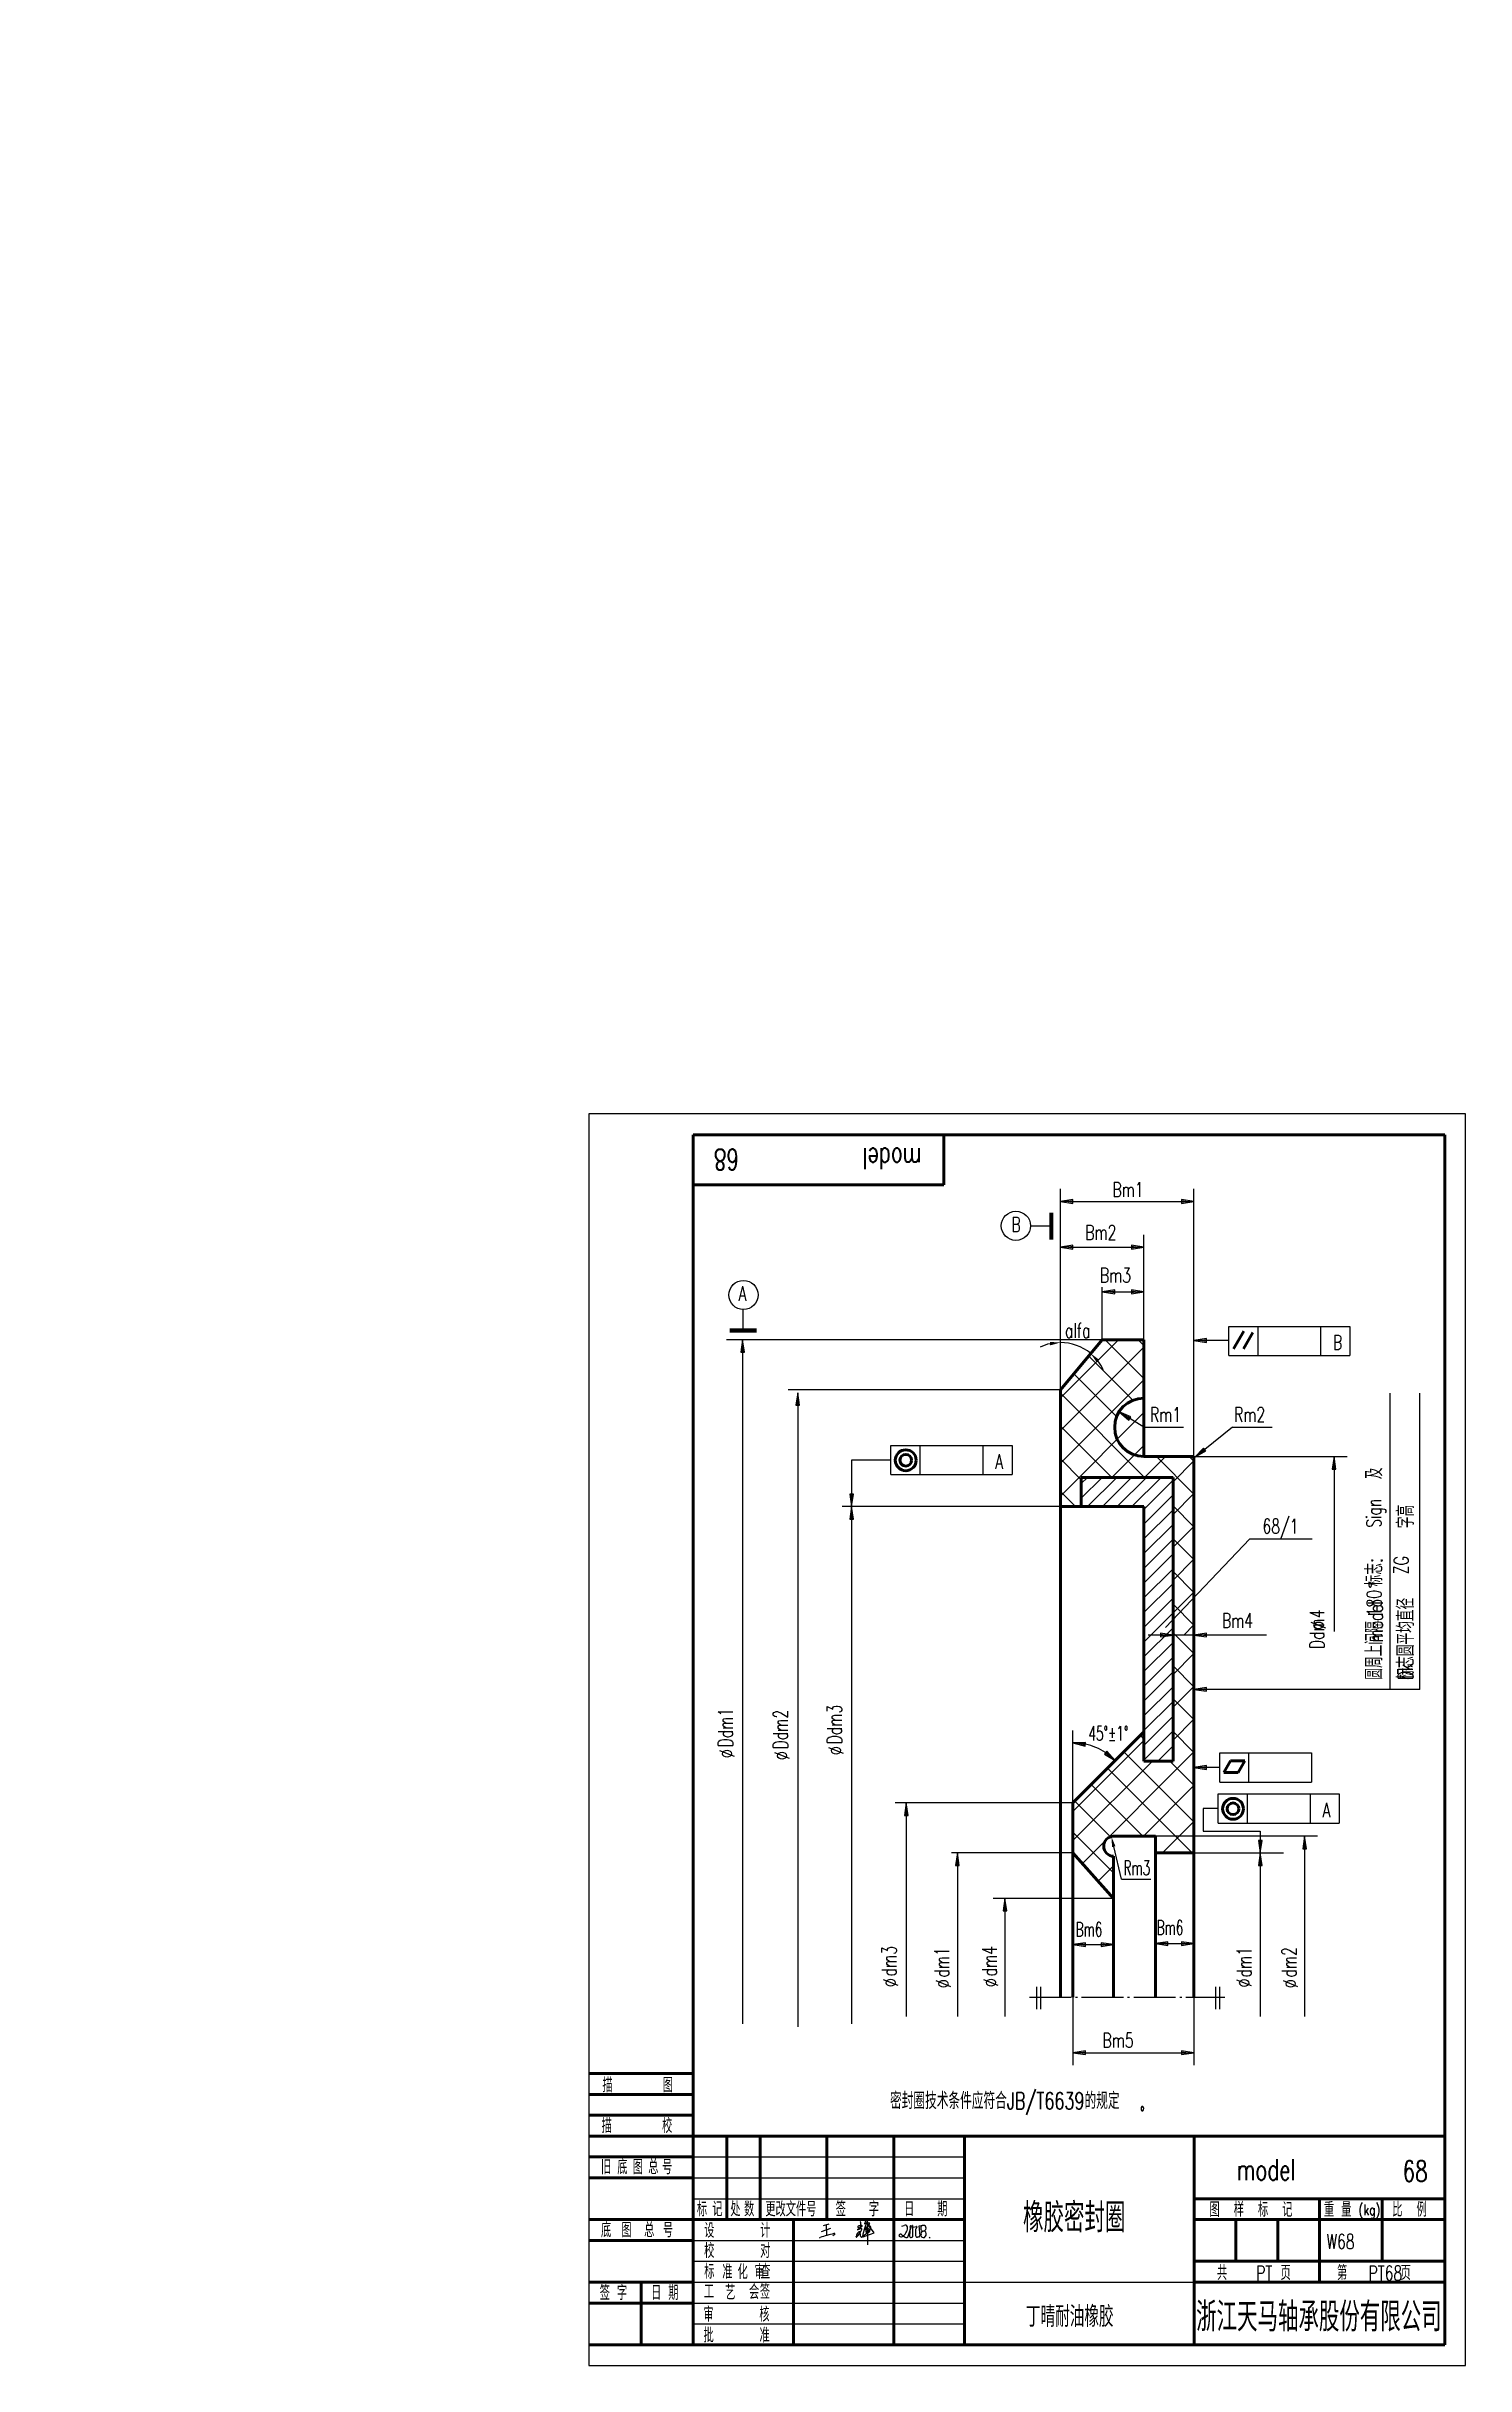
# Model space of a CAD drawing. Header units: millimetres. Extents: x 896 to 1236, y 263 to 818.
import ezdxf
from ezdxf.enums import TextEntityAlignment as Align

# ---------------------------------------------------------------- set-up
doc = ezdxf.new("R2010")
doc.units = ezdxf.units.MM
doc.linetypes.add('CENTER', pattern=[12.5, 10, -1, 0.5, -1])
doc.layers.add('1', color=7, linetype='Continuous', lineweight=50)
for name, color, linetype in [('2', 7, 'Continuous'), ('3', 7, 'CENTER'), ('6', 7, 'Continuous')]:
    doc.layers.add(name, color=color, linetype=linetype)
doc.styles.add('HZ', font='SIMPLEX', dxfattribs={"width": 0.7, "bigfont": 'HZTXT'})
doc.dimstyles.get("Standard").update_dxf_attribs({"dimtxt": 0.18, "dimasz": 0.18, "dimexe": 0.18, "dimexo": 0.0625, "dimgap": 0.09, "dimtad": 0, "dimtih": 1, "dimtoh": 1, "dimdec": 4, "dimzin": 0, "dimdsep": 46, "dimtxsty": 'Standard', "dimcen": 0.09, "dimadec": 0, "dimazin": 0, "dimtfac": 1, "dimtdec": 4, "dimtofl": 0, "dimtmove": 0, "dimatfit": 3, "dimfxl": 0, "dimtolj": 1, "dimtzin": 0, "dimarcsym": 0})

# ---------------------------------------------------------------- blocks, each defined once
blk = doc.blocks.new('BLK', base_point=(1, 0))
for points in [[(0, 0), (1, 0), (0, 0.15), (0, -0.15), (1, 0)], [(0, 0.07), (0.5, 0), (0, -0.07)]]:
    blk.add_lwpolyline(points)
blk = doc.blocks.new('*D6')
at = {"layer": '2', "color": 0, "lineweight": -2}
blk.add_line((1141.84, 397.41), (1141.84, 414.77), dxfattribs=at)
blk.add_arc((1141.84, 397.41), 14.36, 56.9938, 78.0062, dxfattribs=at)
at = {"layer": 'DEFPOINTS', "color": 0}
for p in [(1158.84, 414.41), (1149.02, 409.84), (1141.84, 397.41), (1141.84, 397.4), (1141.84, 350.81)]:
    blk.add_point(p, dxfattribs=at)
at = {"layer": '2', "color": 0, "lineweight": -2, "xscale": 3, "yscale": 3, "zscale": 3}
for p, rotation in [((1141.84, 411.77), 174.0031128499156), ((1151.99, 407.56), 320.996887150084)]:
    blk.add_blockref('BLK', p, dxfattribs=dict(at, rotation=rotation))
blk = doc.blocks.new('*D7')
at = {"layer": '2', "color": 0, "lineweight": -2}
for p, q in [((1141.84, 350.81), (1141.84, 334.52)), ((1170.84, 350.81), (1170.84, 334.52)), ((1144.84, 337.52), (1167.84, 337.52))]:
    blk.add_line(p, q, dxfattribs=at)
at = {"layer": 'DEFPOINTS', "color": 0}
for p in [(1141.84, 350.81), (1170.84, 350.81), (1170.84, 337.52)]:
    blk.add_point(p, dxfattribs=at)
at = {"layer": '2', "color": 0, "lineweight": -2, "xscale": 3, "yscale": 3, "zscale": 3, "rotation": 180}
blk.add_blockref('BLK', (1141.84, 337.52), dxfattribs=at)
at = {"layer": '2', "color": 0, "lineweight": -2, "xscale": 3, "yscale": 3, "zscale": 3}
blk.add_blockref('BLK', (1170.84, 337.52), dxfattribs=at)
blk = doc.blocks.new('ZL', base_point=(176.19, 35.82))
at = {"layer": '2', "style": 'HZ', "width": 0.7}
blk.add_text('重 量', height=3.5, dxfattribs=at).set_placement((176.34, 35.82))
blk = doc.blocks.new('*D8')
at = {"layer": '2', "color": 0, "lineweight": -2}
for p, q in [((1138.84, 496.4), (1138.84, 544.52)), ((1141.84, 541.52), (1167.84, 541.52)), ((1170.84, 480.4), (1170.84, 544.52))]:
    blk.add_line(p, q, dxfattribs=at)
at = {"layer": 'DEFPOINTS', "color": 0}
for p in [(1170.84, 541.52), (1138.84, 496.4), (1170.84, 480.4)]:
    blk.add_point(p, dxfattribs=at)
at = {"layer": '2', "color": 0, "lineweight": -2, "xscale": 3, "yscale": 3, "zscale": 3, "rotation": 180}
blk.add_blockref('BLK', (1138.84, 541.52), dxfattribs=at)
at = {"layer": '2', "color": 0, "lineweight": -2, "xscale": 3, "yscale": 3, "zscale": 3}
blk.add_blockref('BLK', (1170.84, 541.52), dxfattribs=at)
blk = doc.blocks.new('*D9')
at = {"layer": '2', "color": 0, "lineweight": -2}
for p, q in [((1138.84, 496.4), (1138.84, 533.57)), ((1141.84, 530.57), (1155.84, 530.57)), ((1158.84, 508.4), (1158.84, 533.57))]:
    blk.add_line(p, q, dxfattribs=at)
at = {"layer": 'DEFPOINTS', "color": 0}
for p in [(1158.84, 530.57), (1158.84, 508.4), (1138.84, 496.4)]:
    blk.add_point(p, dxfattribs=at)
at = {"layer": '2', "color": 0, "lineweight": -2, "xscale": 3, "yscale": 3, "zscale": 3, "rotation": 180}
blk.add_blockref('BLK', (1138.84, 530.57), dxfattribs=at)
at = {"layer": '2', "color": 0, "lineweight": -2, "xscale": 3, "yscale": 3, "zscale": 3}
blk.add_blockref('BLK', (1158.84, 530.57), dxfattribs=at)
blk = doc.blocks.new('*D10')
at = {"layer": '2', "color": 0, "lineweight": -2}
blk.add_line((1158.84, 487.4), (1155.46, 489.53), dxfattribs=at)
at = {"layer": 'DEFPOINTS', "color": 0}
for p in [(1152.92, 491.13), (1158.84, 487.4)]:
    blk.add_point(p, dxfattribs=at)
at = {"layer": '2', "color": 0, "lineweight": -2, "xscale": 3, "yscale": 3, "zscale": 3, "rotation": 147.8209893508365}
blk.add_blockref('BLK', (1152.92, 491.13), dxfattribs=at)

msp = doc.modelspace()

# ---------------------------------------------------------------- hatches: boundary and pattern name
at = {"layer": '2'}
h = msp.add_hatch(dxfattribs=at)
h.set_pattern_fill('ANSI31', color=256, scale=20, style=0)
h.set_pattern_definition([(45, (1048.1285, 254.4925), (-1.767767, 1.767767), [])])
h.paths.add_polyline_path([(1158.84252, 407.40289), (1158.84252, 468.40289), (1143.84252, 468.40289), (1143.84252, 475.40289), (1165.84252, 475.40289), (1165.84252, 407.40289)])

# ---------------------------------------------------------------- linework, layer by layer
for p, q in [((1081.57636, 294.6588), (1083.86273, 295.49369)), ((1082.07429, 296.13931), (1083.42977, 296.52722)), ((1082.76289, 296.33638), (1082.78722, 293.71542)), ((1091.35516, 295.9539), (1090.20279, 295.05448)), ((1090.20279, 295.05448), (1091.06981, 295.37257)), ((1090.83934, 295.28482), (1090.34546, 295.67969)), ((1090.99123, 296.93167), (1090.83934, 295.28482)), ((1092.16705, 297.16907), (1091.92951, 296.53996)), ((1091.92951, 296.53996), (1092.16705, 296.59931)), ((1092.1713, 295.17516), (1092.10375, 295.1414)), ((1093.11536, 296.6018), (1092.1713, 295.17516)), ((1092.59373, 296.53557), (1092.59569, 295.13349)), ((1094.22723, 294.3279), (1092.59373, 296.53557)), ((1092.59569, 295.13349), (1092.59462, 291.50005)), ((1093.04046, 296.51112), (1093.04046, 296.51112)), ((1100.85392, 295.93349), (1101.39614, 296.15025)), ((1102.2802, 293.34146), (1103.15774, 295.97254)), ((1102.84145, 295.78716), (1102.71369, 293.5436)), ((1102.84145, 295.73244), (1102.9327, 295.9878)), ((1102.8962, 295.8966), (1102.84145, 295.78716)), ((1103.15774, 295.97254), (1103.01148, 296.02126)), ((1103.37073, 296.06076), (1103.37073, 295.84188)), ((1103.37073, 295.84188), (1103.48024, 295.73244)), ((1103.46199, 293.47063), (1103.51674, 296.09724)), ((1103.48024, 295.73244), (1104.37454, 295.86012)), ((1104.11902, 294.96634), (1104.10077, 294.09081)), ((1104.39279, 295.60475), (1104.17378, 295.25819)), ((1105.01333, 296.00604), (1105.88449, 296.18036)), ((1105.21409, 293.726), (1105.01333, 296.00604)), ((1081.13121, 293.17067), (1081.26734, 293.22038)), ((1084.80052, 293.96944), (1084.32297, 293.59824)), ((1091.56627, 293.40585), (1094.22723, 294.3279)), ((1105.08633, 293.48887), (1105.21409, 293.726)), ((1105.46055, 293.91372), (1105.44051, 293.67839)), ((1107.36772, 293.32471), (1107.64148, 293.16055))]:
    msp.add_line(p, q)
for centre, radius, start, end in [((1087.16352, 296.58028), 4.3238, 311.0887327, 341.1893868), ((1090.43668, 295.79377), 0.14607, 108.9005078, 231.3566021), ((1091.75745, 291.93623), 4.22345, 98.0146679, 108.9005078), ((1090.66432, 294.37226), 0.24637, 50.3483882, 149.0956111), ((1090.83446, 296.90837), 0.15849, 8.4525573, 76.3177842), ((1091.12122, 295.23243), 0.14927, 25.1165159, 110.1466896), ((1091.19142, 295.95627), 0.16376, 359.1714359, 98.0146679), ((1091.1394, 295.24095), 0.1292, 334.8834841, 25.1165159), ((1110.49887, 289.19089), 19.57483, 155.9855785, 167.0616906), ((1092.04876, 295.25143), 0.12301, 142.0603178, 296.5518119), ((1093.40472, 294.19434), 1.84234, 97.9202994, 142.0603178), ((1092.44023, 297.04591), 0.29965, 104.5678325, 155.7329048), ((1091.60446, 299.54386), 2.99782, 280.8166613, 287.7523891), ((1092.77854, 294.6482), 0.55875, 146.2303749, 188.9941729), ((1092.38109, 294.66489), 0.18621, 213.9675398, 354.8577194), ((1092.88433, 294.70732), 0.62325, 92.3396666, 156.205066), ((1092.4644, 297.20796), 0.16213, 341.7540804, 127.8769993), ((1092.15276, 299.24462), 2.58187, 278.1438691, 288.0077035), ((1068.16816, 324.57357), 38.611, 309.1906386, 310.6533732), ((1092.83557, 294.90896), 0.42174, 299.3725836, 86.8302727), ((1092.97399, 296.64319), 0.14785, 296.7181922, 98.9713927), ((1093.00277, 295.59555), 0.44869, 315.4460481, 70.7292572), ((1098.62972, 296.3593), 3.78708, 312.8995645, 332.460007), ((1101.66037, 295.67492), 0.54383, 16.1691007, 119.0694681), ((1100.25906, 295.50967), 1.94953, 332.460007, 9.3488615), ((1102.98203, 295.93286), 0.09318, 71.5750642, 202.902758), ((1103.38649, 296.09643), 0.039, 246.154342, 1.1941956), ((1103.47111, 296.09819), 0.04564, 358.8058044, 181.1941956), ((1104.51374, 295.04335), 0.40216, 147.7091488, 191.0392829), ((1104.38413, 295.79297), 0.06783, 339.2267202, 98.1253977), ((1106.43907, 295.01347), 2.12999, 159.2267202, 163.8830539), ((1106.1929, 295.43365), 0.81759, 126.6989745, 245.1596607), ((1106.11318, 294.05438), 0.68974, 41.1882349, 195.3508845), ((1106.00907, 295.33569), 0.81279, 70.3740262, 112.022584), ((1105.33738, 296.34772), 1.75416, 293.5900447, 317.5757868), ((1105.88295, 295.41819), 0.79113, 341.2844619, 59.7018298), ((1089.37681, 270.90344), 23.74467, 101.5909492, 109.9700076), ((1084.69583, 294.05925), 0.13793, 319.371577, 130.6622652), ((1092.2253, 292.84676), 2.42292, 137.0124048, 164.1275062), ((1089.53689, 293.43556), 0.36541, 348.9199235, 11.6616905), ((1089.9587, 293.36426), 0.06322, 179.0259282, 317.3946354), ((1088.40934, 293.65969), 2.57541, 357.3547718, 20.5080306), ((1091.29795, 293.58918), 0.31961, 188.7008982, 224.456308), ((1091.18005, 293.4735), 0.15444, 224.456308, 309.5217625), ((1091.0005, 293.69115), 0.4366, 309.5217625, 344.3994333), ((1104.57091, 275.86262), 21.95004, 121.6827134, 126.7739565), ((1091.52257, 293.51029), 0.11321, 215.420078, 292.7068906), ((1100.55067, 293.59797), 0.43642, 39.2816282, 162.217783), ((1100.54039, 293.82139), 0.41519, 192.5394353, 247.1048652), ((1100.68027, 294.15262), 0.77474, 247.1048652, 312.8995645), ((1102.84292, 295.84899), 2.77837, 225.2955946, 244.4912331), ((1101.96331, 293.78858), 0.54802, 234.6730877, 305.3269123), ((1102.99634, 293.5275), 0.28311, 176.7408638, 283.0907307), ((1088.51985, 355.78214), 64.19874, 283.0907307, 283.3751901), ((1103.34238, 293.44394), 0.12255, 283.3751901, 12.5835602), ((1105.45351, 294.06261), 1.35303, 178.8058266, 208.5522016), ((1104.50481, 293.54639), 0.27298, 208.5522016, 288.9694749), ((1105.25155, 291.37395), 2.02421, 97.8002648, 108.9694749), ((1104.95944, 293.50633), 0.12809, 277.8002648, 352.1658628), ((1105.96743, 293.74723), 0.53352, 161.8165184, 240.4493659), ((1106.00907, 294.03659), 0.81279, 247.977416, 289.6259738), ((1105.63731, 294.12178), 1.06748, 307.1571451, 21.2451227)]:
    msp.add_arc(centre, radius, start, end)
at = {"layer": '1'}
for p, q in [((1230.90531, 557.53108), (1050.90531, 557.53108)), ((1050.90531, 557.53108), (1050.90531, 267.53108)), ((1110.90531, 545.53108), (1110.90531, 557.53108)), ((1230.90531, 267.53108), (1230.90531, 557.53108)), ((1050.90531, 545.53108), (1110.90531, 545.53108)), ((1136.52302, 538.8036), (1136.52302, 532.4036)), ((1136.82302, 538.8036), (1136.82302, 532.4036)), ((1066.03432, 510.77541), (1059.63432, 510.77541)), ((1066.03432, 510.47541), (1059.63432, 510.47541)), ((1138.84252, 496.40289), (1148.84252, 508.40289)), ((1148.84252, 508.40289), (1158.84252, 508.40289)), ((1158.84252, 508.40289), (1158.84252, 480.40289)), ((1180.28789, 506.21892), (1182.74788, 510.47975)), ((1182.71593, 506.21892), (1184.966, 510.11617)), ((1138.84252, 350.8076), (1138.84252, 496.40289)), ((1138.84252, 496.40289), (1138.84252, 468.40289)), ((1158.84252, 480.40289), (1170.84252, 480.40289)), ((1170.84252, 480.40289), (1170.84252, 350.8076)), ((1143.84252, 475.40289), (1165.84252, 475.40289)), ((1143.84252, 468.40289), (1143.84252, 475.40289)), ((1165.84252, 475.40289), (1165.84252, 407.40289)), ((1143.84252, 468.40289), (1138.84252, 468.40289)), ((1143.84252, 468.40289), (1158.84252, 468.40289)), ((1158.84252, 407.40289), (1158.84252, 468.40289)), ((1158.84252, 414.40971), (1141.84252, 397.40971)), ((1165.84252, 407.40289), (1158.84252, 407.40289)), ((1177.99993, 404.68467), (1179.60645, 407.46725)), ((1179.60645, 407.46725), (1183.05669, 407.46725)), ((1181.45017, 404.68467), (1183.05669, 407.46725)), ((1177.99993, 404.68467), (1181.45017, 404.68467)), ((1141.84252, 350.8076), (1141.84252, 397.40289)), ((1161.59986, 389.40289), (1151.59986, 389.40289)), ((1161.59986, 350.8076), (1161.59986, 389.40289)), ((1141.84252, 385.40289), (1151.59986, 374.4926)), ((1151.59986, 384.61666), (1151.59986, 350.8076)), ((1170.84252, 385.40289), (1161.59986, 385.40289)), ((1025.90531, 332.53108), (1050.90531, 332.53108)), ((1025.90531, 327.53108), (1050.90531, 327.53108)), ((1025.90531, 322.53108), (1050.90531, 322.53108)), ((1025.90531, 317.53108), (1050.90531, 317.53108)), ((1050.90531, 317.53108), (1230.90531, 317.53108)), ((1058.90531, 317.53108), (1058.90531, 297.53108)), ((1066.90531, 317.53108), (1066.90531, 297.53108)), ((1082.90531, 317.53108), (1082.90531, 297.53108)), ((1098.90531, 317.53108), (1098.90531, 297.53108)), ((1115.90531, 317.53108), (1115.90531, 267.53108)), ((1170.90531, 317.53108), (1170.90531, 267.53108)), ((1025.90531, 312.53108), (1050.90531, 312.53108)), ((1025.90531, 307.53108), (1050.90531, 307.53108)), ((1170.90531, 302.53108), (1230.90531, 302.53108)), ((1200.90531, 302.53108), (1200.90531, 282.53108)), ((1215.90531, 302.53108), (1215.90531, 287.53108)), ((1025.90531, 297.53108), (1050.90531, 297.53108)), ((1050.90531, 297.53108), (1115.90531, 297.53108)), ((1074.90531, 297.53108), (1074.90531, 267.53108)), ((1098.90531, 297.53108), (1098.90531, 267.53108)), ((1170.90531, 297.53108), (1230.90531, 297.53108)), ((1180.90531, 297.53108), (1180.90531, 287.53108)), ((1190.90531, 297.53108), (1190.90531, 287.53108)), ((1025.90531, 292.53108), (1050.90531, 292.53108)), ((1170.90531, 287.53108), (1230.90531, 287.53108)), ((1025.90531, 282.53108), (1050.90531, 282.53108)), ((1038.40531, 282.53108), (1038.40531, 267.53108)), ((1170.90531, 282.53108), (1230.90531, 282.53108)), ((1025.90531, 277.53108), (1050.90531, 277.53108)), ((1025.90531, 267.53108), (1230.90531, 267.53108))]:
    msp.add_line(p, q, dxfattribs=at)
for centre, radius in [((1101.79834, 479.50853), 2.5), ((1101.79834, 479.50853), 1.40105), ((1180.19851, 395.97509), 2.5), ((1180.19851, 395.97509), 1.40105)]:
    msp.add_circle(centre, radius, dxfattribs=at)
for centre, radius in [((1158.84252, 487.40289), 7), ((1151.59986, 387.00977), 2.39312)]:
    msp.add_arc(centre, radius, 90, 270, dxfattribs=at)
at = {"layer": '2'}
for p, q in [((1235.90531, 562.53108), (1025.90531, 562.53108)), ((1025.90531, 562.53108), (1025.90531, 262.53108)), ((1235.90531, 262.53108), (1235.90531, 562.53108)), ((1136.82302, 535.6036), (1131.82302, 535.6036)), ((1158.84252, 508.40289), (1158.84252, 522.88208)), ((1148.84252, 508.40289), (1148.84252, 520.96376)), ((1151.84252, 519.88208), (1155.84252, 519.88208)), ((1062.88225, 510.52328), (1062.88225, 515.52328)), ((1179.18486, 511.60202), (1208.18486, 511.60202)), ((1179.18486, 504.60202), (1179.18486, 511.60202)), ((1186.18486, 504.60202), (1186.18486, 511.60202)), ((1201.18486, 511.60202), (1201.18486, 504.60202)), ((1208.18486, 511.60202), (1208.18486, 504.60202)), ((1148.84252, 508.40289), (1058.83859, 508.40289)), ((1138.84252, 494.50914), (1152.73627, 508.40289)), ((1138.84252, 486.65142), (1158.84252, 506.65142)), ((1158.84252, 499.13727), (1149.5769, 508.40289)), ((1158.84252, 506.99499), (1157.43462, 508.40289)), ((1156.22641, 493.89565), (1145.60463, 504.51743)), ((1179.18486, 504.60202), (1208.18486, 504.60202)), ((1138.84252, 496.40289), (1073.59846, 496.40289)), ((1138.84252, 478.79369), (1158.84252, 498.79369)), ((1159.00373, 475.40289), (1138.84252, 495.5641)), ((1152.32012, 489.94422), (1142.03294, 500.2314)), ((1217.82486, 424.59115), (1217.82486, 495.57789)), ((1224.94323, 424.59115), (1224.94323, 495.57789)), ((1138.84252, 470.93597), (1158.84252, 490.93597)), ((1151.146, 475.40289), (1138.84252, 487.70637)), ((1158.84252, 487.40289), (1168.31407, 487.40289)), ((1180.07161, 487.40289), (1173.41944, 482.09039)), ((1180.07161, 487.40289), (1189.54316, 487.40289)), ((1098.25556, 479.56355), (1088.82506, 479.56355)), ((1098.25556, 483.06355), (1127.25556, 483.06355)), ((1098.25556, 476.06355), (1098.25556, 483.06355)), ((1105.25556, 476.06355), (1105.25556, 483.06355)), ((1120.25556, 483.06355), (1120.25556, 476.06355)), ((1127.25556, 483.06355), (1127.25556, 476.06355)), ((1143.84252, 474.84865), (1138.84252, 479.84865)), ((1151.16716, 475.40289), (1158.84252, 483.07825)), ((1159.02489, 475.40289), (1164.02489, 480.40289)), ((1170.84252, 471.42182), (1161.86145, 480.40289)), ((1165.84252, 474.3628), (1170.84252, 479.3628)), ((1170.84252, 479.27954), (1169.71917, 480.40289)), ((1170.84252, 480.40289), (1207.5124, 480.40289)), ((1098.25556, 476.06355), (1127.25556, 476.06355)), ((1138.84252, 468.40289), (1086.5294, 468.40289)), ((1142.43055, 468.40289), (1138.84252, 471.99092)), ((1165.84252, 466.50507), (1170.84252, 471.50507)), ((1170.84252, 463.5641), (1165.84252, 468.5641)), ((1165.84252, 458.64735), (1170.84252, 463.64735)), ((1163.98059, 439.42865), (1184.18736, 460.64394)), ((1170.84252, 455.70637), (1165.84252, 460.70637)), ((1165.84252, 450.78963), (1170.84252, 455.78963)), ((1184.18736, 460.64394), (1199.1565, 460.64394)), ((1170.84252, 447.84865), (1165.84252, 452.84865)), ((1165.84252, 442.9319), (1170.84252, 447.9319)), ((1170.84252, 439.99092), (1165.84252, 444.99092)), ((1168.37745, 437.60911), (1170.84252, 440.07418)), ((1170.84252, 433.18333), (1165.84252, 438.18333)), ((1165.84252, 428.16507), (1170.84252, 433.16507)), ((1170.84252, 425.22409), (1165.84252, 430.22409)), ((1165.84252, 420.30735), (1170.84252, 425.30735)), ((1224.94323, 424.59115), (1170.84252, 424.59115)), ((1170.84252, 417.36637), (1165.84252, 422.36637)), ((1165.84252, 412.44962), (1170.84252, 417.44962)), ((1141.84252, 395.35873), (1158.84252, 412.35873)), ((1158.84252, 412.7023), (1157.98882, 413.556)), ((1170.84252, 409.50865), (1165.84252, 414.50865)), ((1141.84252, 388.37473), (1160.87067, 407.40289)), ((1144.11382, 382.8632), (1170.84252, 409.5919)), ((1170.84252, 392.84458), (1154.05995, 409.62714)), ((1170.84252, 401.65092), (1165.09055, 407.40289)), ((1177.01082, 409.38252), (1199.01082, 409.38252)), ((1177.01082, 402.38252), (1177.01082, 409.38252)), ((1184.01082, 402.38252), (1184.01082, 409.38252)), ((1199.01082, 409.38252), (1199.01082, 402.38252)), ((1158.56876, 389.40289), (1146.20223, 401.76942)), ((1170.84252, 384.98685), (1150.13109, 405.69828)), ((1158.7103, 389.40289), (1170.84252, 401.53511)), ((1177.01082, 402.38252), (1199.01082, 402.38252)), ((1141.84252, 397.40289), (1099.22764, 397.40289)), ((1150.71104, 389.40289), (1142.27337, 397.84056)), ((1176.65573, 396.03012), (1173.0411, 396.03012)), ((1173.0411, 396.03012), (1173.0411, 390.57981)), ((1176.65573, 399.53012), (1205.65573, 399.53012)), ((1176.65573, 392.53012), (1176.65573, 399.53012)), ((1183.65573, 392.53012), (1183.65573, 399.53012)), ((1198.65573, 399.53012), (1198.65573, 392.53012)), ((1205.65573, 399.53012), (1205.65573, 392.53012)), ((1151.59986, 380.65634), (1141.84252, 390.41368)), ((1200.42858, 389.40289), (1161.59986, 389.40289)), ((1163.31758, 385.40289), (1170.84252, 392.92783)), ((1173.0411, 390.57981), (1186.71883, 390.57981)), ((1176.65573, 392.53012), (1205.65573, 392.53012)), ((1141.84252, 385.40289), (1112.77114, 385.40289)), ((1153.45421, 379.1496), (1151.6244, 386.90574)), ((1170.84252, 385.40289), (1192.26458, 385.40289)), ((1147.91749, 378.61008), (1151.59986, 382.29245)), ((1153.45421, 379.1496), (1160.5056, 379.1496)), ((1151.59986, 374.4926), (1122.77114, 374.4926)), ((1133.10414, 353.28217), (1133.10414, 347.94171)), ((1134.06408, 353.28217), (1134.06408, 347.94171)), ((1175.96211, 353.28217), (1175.96211, 347.94171)), ((1176.92205, 353.28217), (1176.92205, 347.94171)), ((1050.90531, 312.53108), (1115.90531, 312.53108)), ((1050.90531, 307.53108), (1115.90531, 307.53108)), ((1050.90531, 302.53108), (1115.90531, 302.53108)), ((1050.90531, 292.53108), (1115.90531, 292.53108)), ((1050.90531, 287.53108), (1115.90531, 287.53108)), ((1050.90531, 282.53108), (1115.90531, 282.53108)), ((1110.90531, 282.53108), (1170.90531, 282.53108)), ((1050.90531, 277.53108), (1115.90531, 277.53108)), ((1050.90531, 272.53108), (1115.90531, 272.53108)), ((1025.90531, 262.53108), (1235.90531, 262.53108))]:
    msp.add_line(p, q, dxfattribs=at)
at = {"layer": '2', "linetype": 'ByBlock'}
for p, q in [((1179.18486, 508.20344), (1170.89798, 508.20344)), ((1062.70761, 505.40289), (1062.70761, 344.43871)), ((1075.90289, 492.69622), (1075.90289, 343.73204)), ((1088.82506, 479.56355), (1088.82506, 344.43871)), ((1204.39792, 477.40289), (1204.39792, 438.4671)), ((1188.17708, 437.60911), (1159.84252, 437.60911)), ((1177.01082, 405.88252), (1170.84252, 405.88252)), ((1101.92043, 394.40289), (1101.92043, 346.19378)), ((1186.71883, 390.57981), (1186.71883, 346.19378)), ((1114.16224, 385.40289), (1114.16224, 346.19378)), ((1197.32904, 386.40289), (1197.32904, 346.19378)), ((1125.54507, 371.4926), (1125.54507, 346.19378)), ((1144.84252, 363.42024), (1150.78305, 363.42024)), ((1161.59986, 363.67166), (1167.84252, 363.67166))]:
    msp.add_line(p, q, dxfattribs=at)
at = {"layer": '2'}
for centre in [(1128.18073, 535.69367), (1062.92439, 519.11769)]:
    msp.add_circle(centre, 3.5, dxfattribs=at)
for start, end in [(102.6757778, 115.3515556), (50.1944289, 90), (24.8428733, 37.5186511)]:
    msp.add_arc((1138.84252, 496.40289), 11.32333, start, end, dxfattribs=at)
for points in [[(1136.3118, 507.86436), (1136.40379, 507.03612), (1138.84252, 507.72622)], [(1147.52323, 503.01033), (1148.12412, 503.58771), (1146.09154, 505.10171)], [(1152.02994, 387.00142), (1151.21887, 386.81007), (1151.05037, 389.33895)]]:
    msp.add_solid(points, dxfattribs=at)
at = {"layer": '3'}
msp.add_line((1131.42248, 350.8076), (1178.26573, 350.8076), dxfattribs=at)
at = {"layer": 'DEFPOINTS', "color": 0, "linetype": 'ByBlock'}
msp.add_point((1171.07525, 480.21829), dxfattribs=at)

# ---------------------------------------------------------------- block references
at = {"layer": '2', "xscale": 3, "yscale": 3, "zscale": 3, "rotation": 180}
msp.add_blockref('BLK', (1148.84252, 519.88208), dxfattribs=at)
at = {"layer": '2', "xscale": 3, "yscale": 3, "zscale": 3}
msp.add_blockref('BLK', (1158.84252, 519.88208), dxfattribs=at)
at = {"layer": '2', "linetype": 'ByBlock', "yscale": 3, "zscale": 3}
for p, xscale, rotation in [((1062.70761, 508.40289), 3, 90), ((1170.84252, 508.20344), 3, 180), ((1075.90289, 495.69622), 3, 90), ((1171.07525, 480.21829), 3.000000000000045, 218.6112703923671), ((1204.39792, 480.40289), 3, 90), ((1088.82506, 468.40289), 3, 270), ((1088.82506, 468.40289), 3, 90), ((1170.84252, 437.60911), 3, 180), ((1170.84252, 424.59115), 3, 180), ((1170.84252, 405.88252), 3, 180), ((1101.92043, 397.40289), 3, 90), ((1197.32904, 389.40289), 3, 90), ((1114.16224, 385.40289), 3, 90), ((1186.71883, 385.40289), 3, 270), ((1186.71883, 385.40289), 3, 90), ((1125.54507, 374.4926), 3, 90), ((1141.84252, 363.42024), 3, 180), ((1161.59986, 363.67166), 3, 180)]:
    msp.add_blockref('BLK', p, dxfattribs=dict(at, xscale=xscale, rotation=rotation))
at = {"layer": '2', "linetype": 'ByBlock', "xscale": 3, "yscale": 3, "zscale": 3}
for p in [(1165.84252, 437.60911), (1151.59986, 363.42024), (1170.84252, 363.67166)]:
    msp.add_blockref('BLK', p, dxfattribs=at)
at = {"layer": '2'}
msp.add_blockref('ZL', (1201.81346, 298.16792), dxfattribs=at)

# ---------------------------------------------------------------- texts
at = {"layer": '2', "style": 'HZ', "width": 0.7}
for s, height, rotation, p in [('68', 5, 180, (1061.84354, 554.07761)), ('圆周上间隔    标志:         及', 4, 90, (1215.99468, 426.93317)), ('标志圆平均直径        字高', 4, 90, (1223.54772, 426.95212)), ('180', 3.5, 90, (1215.73337, 442.12513)), ('%%C', 3.5, 90, (1202.42272, 438.86106)), ('%%C', 3.5, 90, (1060.73241, 408.13464)), ('%%C', 3.5, 90, (1073.92768, 407.6483)), ('%%C', 3.5, 90, (1086.84986, 408.8691)), ('%%C', 3.5, 90, (1099.94523, 353.2537)), ('%%C', 3.5, 90, (1112.58453, 352.97954)), ('%%C', 3.5, 90, (1123.96735, 353.27141)), ('%%C', 3.5, 90, (1184.61767, 353.17428)), ('%%C', 3.5, 90, (1195.75132, 352.97954))]:
    msp.add_text(s, height=height, rotation=rotation, dxfattribs=at).set_placement(p)
for s, height, p in [('B', 3.5, (1127.10049, 534.25677)), ('A', 3.5, (1061.70771, 517.735)), ('B', 3.5, (1204.13063, 506.008)), ('A', 3.5, (1123.20132, 477.46954)), ('68/1', 3.5, (1187.2565, 461.94909)), ('%%D', 3.5, (1212.40967, 446.59546)), ('A', 3.5, (1201.6015, 393.9361)), ('描', 3.5, (1029.13285, 328.0321)), ('图', 3.5, (1043.57419, 328.0321)), ('密封圈技术条件应符合JB/T6639的规定', 4, (1098.01514, 323.99464)), ('%%D', 3.5, (1157.86152, 321.11413)), ('描', 3.5, (1028.9377, 318.27396)), ('校', 3.5, (1043.42407, 318.27396)), ('旧', 3.5, (1028.78758, 308.39073)), ('底', 3.5, (1032.69064, 308.39073)), ('图', 3.5, (1036.39856, 308.39073)), ('总', 3.5, (1040.10647, 308.39073)), ('号', 3.5, (1043.42407, 308.39073)), ('68', 5, (1220.81839, 306.63927)), ('标', 3.5, (1051.75562, 298.29303)), ('记', 3.5, (1055.46353, 298.29303)), ('处', 3.5, (1059.7569, 298.29303)), ('数', 3.5, (1063.0745, 298.29303)), ('更改文件号', 3.5, (1068.14849, 298.29303)), ('签   字', 3.5, (1085.00869, 298.29303)), ('日   期', 3.5, (1101.39433, 298.29303)), ('橡胶密封圈', 7, (1129.89596, 294.48628)), ('图  样  标  记', 3.5, (1174.55205, 298.1858)), ('比  例', 3.5, (1218.32643, 298.1858)), ('底', 3.5, (1028.78758, 293.28886)), ('图', 3.5, (1033.66641, 293.28886)), ('总', 3.5, (1039.1307, 293.28886)), ('号', 3.5, (1043.61923, 293.28886)), ('设      计', 3.5, (1053.50035, 293.16828)), ('校      对', 3.5, (1053.50267, 288.31231)), ('共       页', 3.5, (1176.35391, 283.03031)), ('第       页', 3.5, (1205.10507, 283.03031)), ('签 字', 3.5, (1028.48734, 278.2406)), ('日 期', 3.5, (1040.782, 278.2406)), ('审      核', 3.5, (1053.31058, 273.06619)), ('丁晴耐油橡胶', 5, (1130.57861, 271.80667)), ('批      准', 3.5, (1053.35248, 268.07088))]:
    msp.add_text(s, height=height, dxfattribs=at).set_placement(p)
at = {"layer": '2', "linetype": 'ByBlock', "style": 'HZ', "width": 0.6}
msp.add_text('45%%d%%P1%%d', height=3.5, dxfattribs=at).set_placement((1145.56771, 412.30698))
at = {"layer": '2', "style": 'HZ', "width": 0.761019}
msp.add_text('(kg)', height=2.5, dxfattribs=at).set_placement((1210.28011, 298.61472), (1215.44417, 298.61472), align=Align.FIT)
at = {"layer": '2', "color": 0, "style": 'HZ', "width": 0.7}
for s, p in [('标      查', (1053.52408, 283.33205)), ('准 ', (1057.84173, 283.26394)), (' 化', (1059.83553, 283.26394)), (' 审', (1063.8706, 283.26394)), ('工      签', (1053.44817, 278.53905)), ('艺', (1058.54061, 278.33888)), ('会', (1064.23649, 278.44422))]:
    msp.add_text(s, height=3.5, dxfattribs=at).set_placement(p)
at = {"layer": '2', "char_height": 3.5}
for s, insert, attachment_point in [('\\A1; ', (905.46647, 503.16455), 1), ('\\A1; ', (895.93741, 428.43359), 9), ('\\A1; \\P ', (926.89852, 429.05234), 1)]:
    msp.add_mtext(s, dxfattribs=dict(at, insert=insert, attachment_point=attachment_point))
at = {"layer": '6', "style": 'HZ', "width": 0.7}
for s, height, rotation, p in [('model', 5, 180, (1105.57288, 554.2742)), ('Sign', 3.5, 90, (1215.66955, 463.37095)), ('ZG', 3.5, 90, (1222.25198, 452.21681)), ('model', 3.5, 90, (1216.09258, 435.8726)), ('Ddm4', 3.5, 90, (1202.05628, 434.29455)), ('Dk', 3.5, 90, (1223.2269, 426.83266)), ('Ddm1', 3.5, 90, (1060.36597, 410.72825)), ('Ddm2', 3.5, 90, (1073.56125, 410.24192)), ('Ddm3', 3.5, 90, (1086.48342, 411.46271)), ('dm3', 3.5, 90, (1099.5788, 355.84732)), ('dm1', 3.5, 90, (1112.21809, 355.57316)), ('dm4', 3.5, 90, (1123.60092, 355.86502)), ('dm1', 3.5, 90, (1184.63268, 355.60488)), ('dm2', 3.5, 90, (1195.38489, 355.57316))]:
    msp.add_text(s, height=height, rotation=rotation, dxfattribs=at).set_placement(p)
at = {"layer": '6', "style": 'HZ'}
for s, height, width, p in [('Bm1', 3.5, 0.7, (1151.31132, 542.62235)), ('Bm2', 3.5, 0.7, (1144.79028, 532.3645)), ('Bm3', 3.5, 0.7, (1148.29917, 522.10665)), ('alfa', 3.5, 0.7, (1139.92576, 508.86788)), ('Rm1', 3.5, 0.7, (1160.28641, 488.70972)), ('Rm2', 3.5, 0.7, (1180.44317, 488.70972)), ('Bm4', 3.5, 0.7, (1177.53792, 439.34858)), ('Rm3', 3.5, 0.6, (1153.96163, 380.0934)), ('Bm6', 3.5, 0.6, (1142.49329, 365.33378)), ('Bm6', 3.5, 0.6, (1161.8944, 365.76245)), ('Bm5', 3.5, 0.7, (1148.93194, 338.74806)), ('model', 5, 0.7, (1181.05216, 306.99671)), ('W68', 3.5, 0.7, (1202.58751, 290.52531)), ('PT', 3.5, 0.7, (1185.73584, 282.95882)), ('PT68', 3.5, 0.7, (1212.636, 282.95882))]:
    msp.add_text(s, height=height, dxfattribs=dict(at, width=width)).set_placement(p)
at = {"layer": '6', "style": 'HZ', "width": 0.7}
msp.add_text('浙江天马轴承股份有限公司', height=7, dxfattribs=at).set_placement((1200.76376, 270.70767), align=Align.CENTER)

# ---------------------------------------------------------------- dimensions: what is measured, and where the dimension line sits
at = {"layer": '2'}
dim = msp.add_angular_dim_2l(base=(1149.02131, 409.84374), line1=((1141.84252, 350.8076), (1141.84252, 397.40289)), line2=((1158.84252, 414.40971), (1141.84252, 397.40971)), text=' ', dimstyle='Standard', override={"dimtxt": 3.5, "dimasz": 3, "dimexe": 3, "dimexo": 0, "dimtad": 1, "dimtih": 0, "dimtoh": 0, "dimdec": 0, "dimblk": 'BLK', "dimtdec": 0, "dimtmove": 2}, dxfattribs=at)
dim.commit()
dim.dimension.update_dxf_attribs({"geometry": '*D6', "text_midpoint": (904.71686, 818.35766)})
for base, p1, p2, picture, middle in [((1170.84252, 541.52459), (1138.84252, 496.40289), (1170.84252, 480.40289), '*D8', (1154.84252, 541.52459)), ((1158.84252, 530.565), (1138.84252, 496.40289), (1158.84252, 508.40289), '*D9', (1148.84252, 530.565)), ((1170.84252, 337.52422), (1141.84252, 350.8076), (1170.84252, 350.8076), '*D7', (1156.34252, 337.52422))]:
    dim = msp.add_linear_dim(base=base, p1=p1, p2=p2, text=' ', dimstyle='Standard', override={"dimtxt": 3.5, "dimasz": 3, "dimexe": 3, "dimexo": 0, "dimtad": 1, "dimtih": 0, "dimtoh": 0, "dimblk": 'BLK', "dimtmove": 2}, dxfattribs=at)
    dim.commit()
    dim.dimension.update_dxf_attribs({"geometry": picture, "text_midpoint": middle})
dim = msp.add_radius_dim(center=(1158.84252, 487.40289), mpoint=(1152.9178, 491.13085), text=' ', dimstyle='Standard', override={"dimtxt": 3.5, "dimasz": 3, "dimexe": 3, "dimexo": 0, "dimtad": 1, "dimtih": 0, "dimtoh": 0, "dimblk": 'BLK', "dimtmove": 2}, dxfattribs=at)
dim.commit()
dim.dimension.update_dxf_attribs({"geometry": '*D10', "text_midpoint": (1159.07555, 487.32235), "dimtype": 164})

doc.saveas('drawing.dxf')
